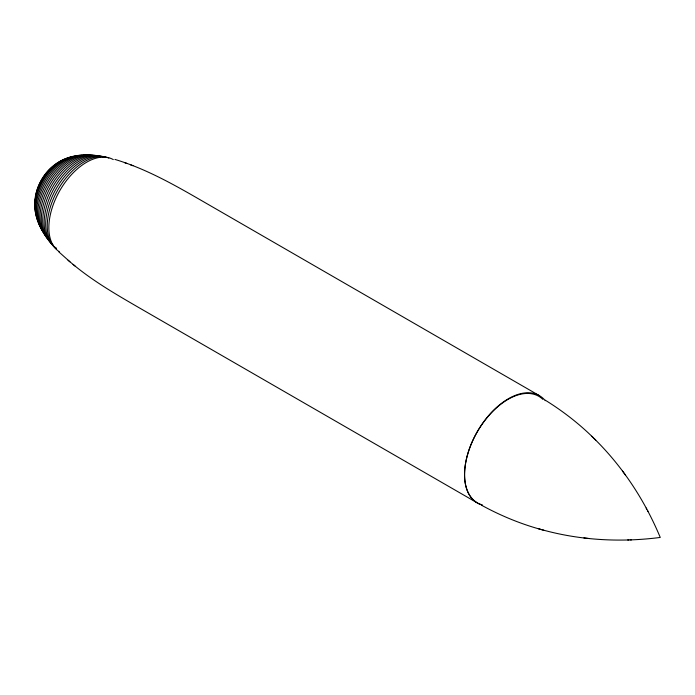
<?xml version="1.0" encoding="UTF-8"?>
<svg xmlns="http://www.w3.org/2000/svg" width="695" height="695" viewBox="0 0 695 695"><rect width="100%" height="100%" fill="white"/><g stroke="black" fill="none" stroke-linecap="round" stroke-linejoin="round"><path stroke-width="1.04" d="M541.327 529.547C579.865 540.363 620.618 542.578 660.25 537.443C644.882 500.556 622.59 466.371 593.956 438.406M627.733 539.972L628.94 539.928M630.4 539.885L631.512 539.85M583.913 537.939L588.778 538.495M481.678 505.3C501.286 516.02 522.119 524.56 543.759 530.224M538.338 528.713L540.806 529.399M114.901 159.407C145.22 168.52 172.977 184.062 200.238 199.83L538.851 395.342M124.414 162.552L126.759 163.412M130.573 164.828L132.962 165.714M475.754 502.007L138.227 307.233C115.761 294.185 93.113 281.084 73.079 264.413M545.262 400.172C563.549 411.527 580.62 424.854 595.754 440.17M58.745 251.798L69.952 261.807M68.023 260.217L75.043 266.037M591.732 436.234L593.556 438.015M625.422 475.024L622.511 471.08M646.176 508.019L646.75 509.088M647.436 510.365L647.966 511.355M481.991 504.813A61.499 35.506 -60 0 1 477.3 431.821A61.499 35.506 -60 0 1 542.865 399.382M482.139 505.065A62.011 35.801 -60 0 1 478.534 429.553A62.011 35.801 -60 0 1 545.306 400.694M59.283 251.686A53.385 30.823 -60 0 1 60.23 189.874A53.385 30.823 -60 0 1 113.302 159.598M56.321 248.932A52.603 30.372 -60 0 1 58.137 189.396A52.603 30.372 -60 0 1 108.794 158.06M56.391 248.132A51.743 29.876 -60 0 1 55.478 189.996A51.743 29.876 -60 0 1 106.222 157.557M52.924 244.918A50.813 29.338 -60 0 1 54.679 187.398A50.813 29.338 -60 0 1 103.616 157.122M51.291 242.807A49.805 28.756 -60 0 1 53.011 186.434A49.805 28.756 -60 0 1 100.975 156.766M49.71 240.626A48.702 28.121 -60 0 1 50.535 187.007A48.702 28.121 -60 0 1 96.37 155.81M46.678 237.056A47.495 27.418 -60 0 1 49.814 184.592A47.495 27.418 -60 0 1 93.686 155.637M43.933 233.268A46.157 26.645 -60 0 1 49.145 182.307A46.157 26.645 -60 0 1 90.949 155.584M42.638 230.853A44.671 25.793 -60 0 1 46.878 182.898A44.671 25.793 -60 0 1 86.293 155.246M41.448 228.299A43.012 24.838 -60 0 1 44.775 183.454A43.012 24.838 -60 0 1 81.619 155.289M83.487 155.498A43.012 24.838 -60 0 1 85.268 155.897M39.337 224.12A41.135 23.752 -60 0 1 45.045 180.144A41.135 23.752 -60 0 1 80.594 155.941M38.503 221.245A38.981 22.501 -60 0 1 42.517 181.986A38.981 22.501 -60 0 1 74.139 156.462M36.375 215.102A36.435 21.041 -60 0 1 42.299 180.248A36.435 21.041 -60 0 1 69.517 157.696M35.714 210.255A33.351 19.26 -60 0 1 63.358 160.006M35.393 200.247A29.372 16.958 -60 0 1 56.165 164.272"/></g></svg>
